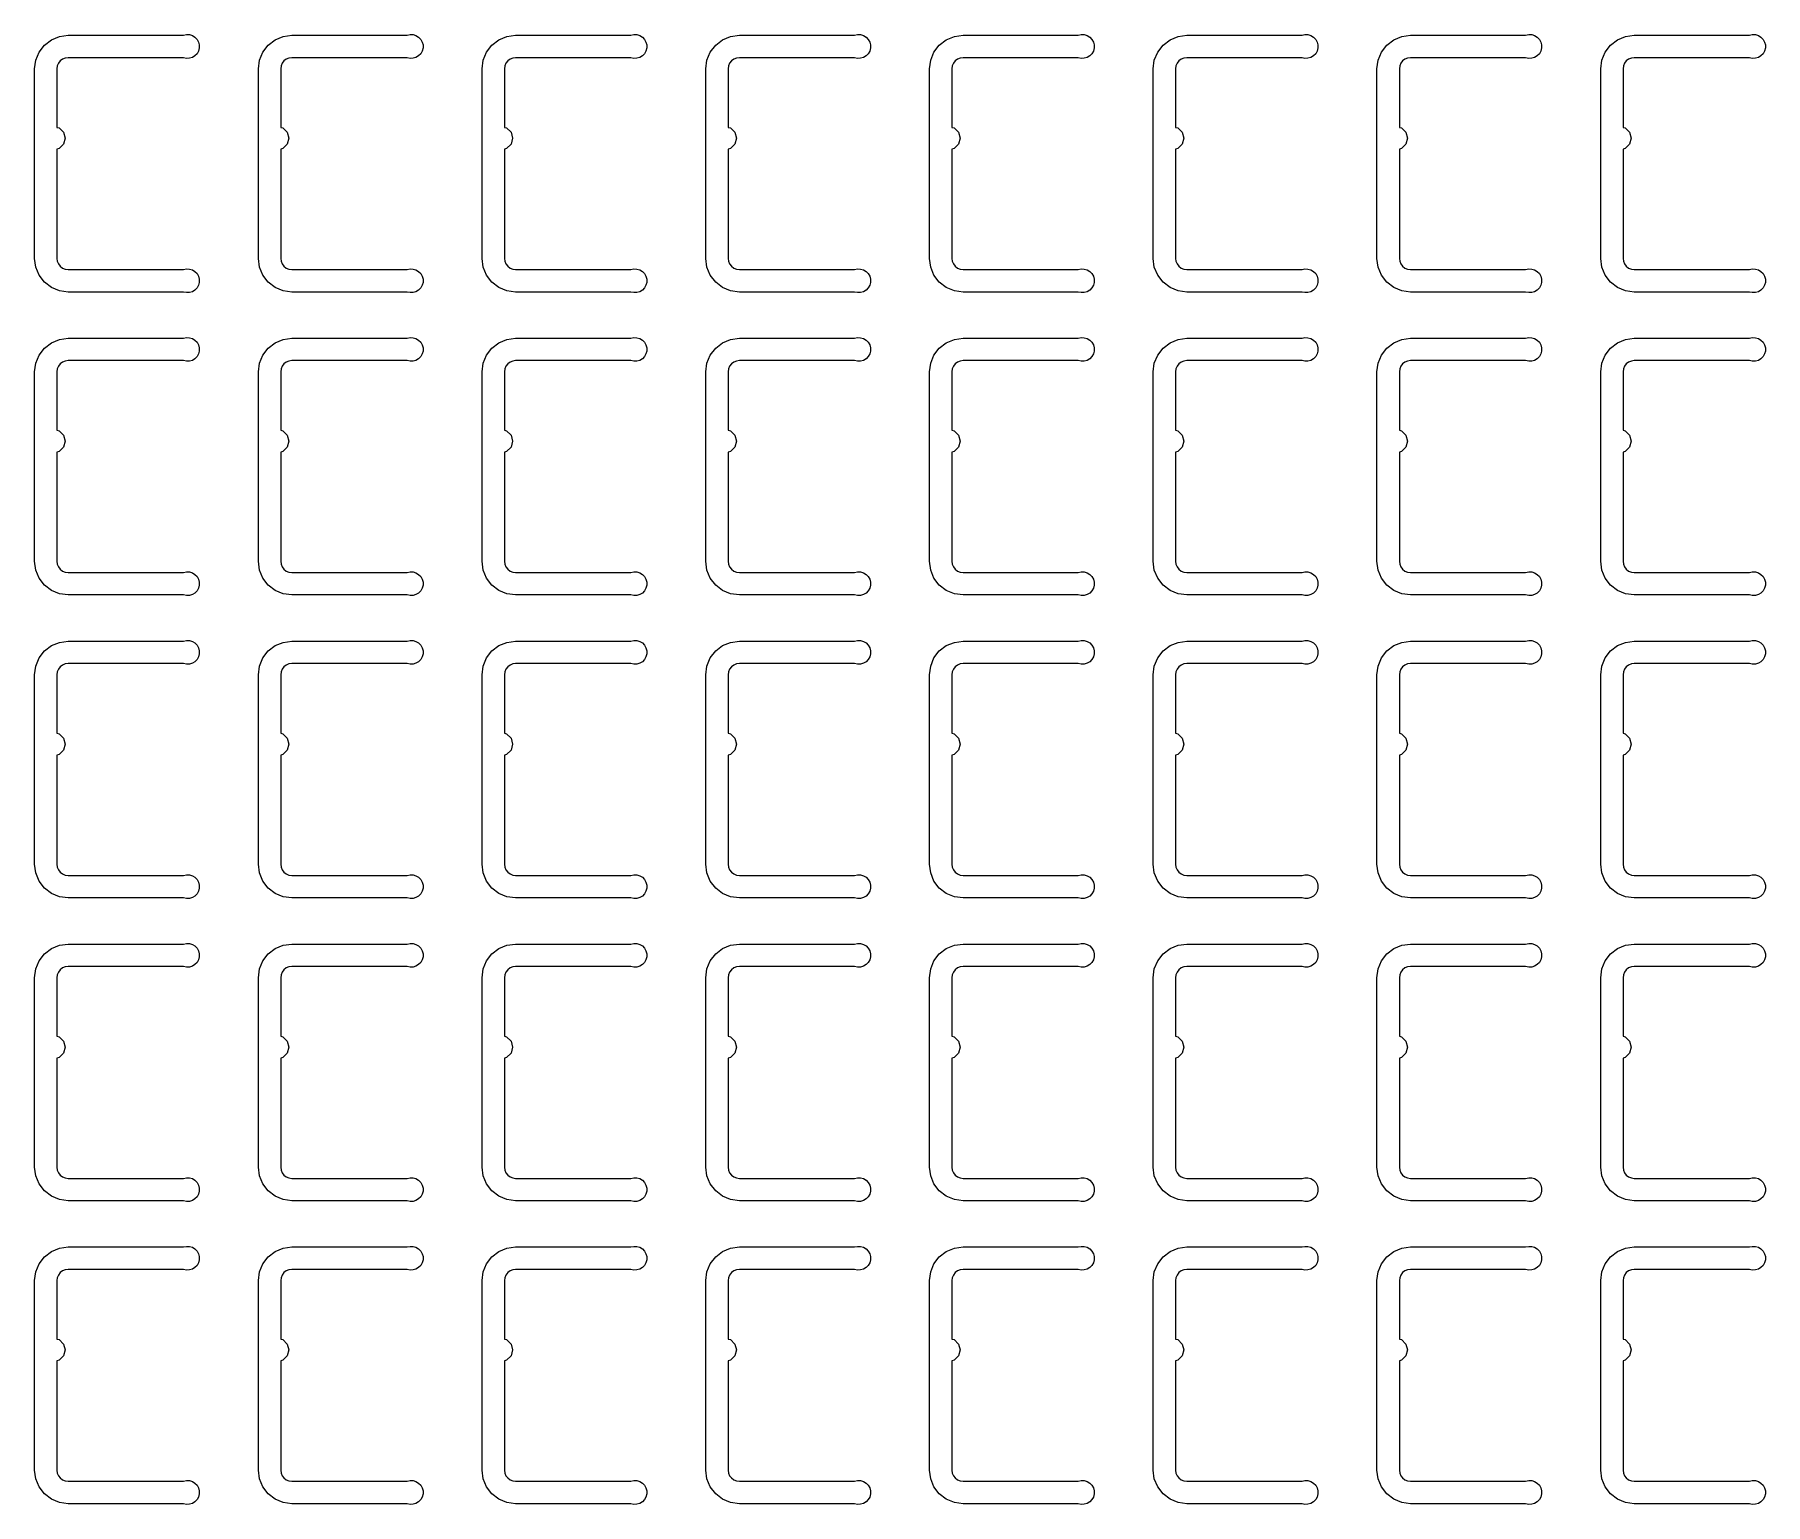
# Model space of a CAD drawing. Extents: x 11 to 212, y 11 to 212.
# Drawn here: x 107.91 to 121.56, y 111.38 to 122.96 of the extents above; entities that cross this region are included whole.
import ezdxf

# ---------------------------------------------------------------- set-up
doc = ezdxf.new("R2010")
doc.units = 0
doc.layers.add('L4', color=7, linetype='continuous')

msp = doc.modelspace()

# ---------------------------------------------------------------- linework, layer by layer
at = {"layer": 'L4'}
for points in [[(109.079, 121.112), (109.103, 121.117), (109.127, 121.116), (109.15, 121.11), (109.17, 121.097), (109.187, 121.08), (109.199, 121.059), (109.205, 121.036), (109.205, 121.011), (109.199, 120.988), (109.187, 120.967), (109.17, 120.95), (109.15, 120.937), (109.127, 120.931), (109.103, 120.93), (109.079, 120.935), (108.171, 120.935), (108.102, 120.944), (108.038, 120.971), (107.983, 121.013), (107.941, 121.068), (107.915, 121.131), (107.906, 121.2), (107.906, 122.694), (107.915, 122.763), (107.941, 122.826), (107.983, 122.881), (108.038, 122.923), (108.102, 122.95), (108.171, 122.959), (109.079, 122.959), (109.103, 122.964), (109.127, 122.964), (109.15, 122.957), (109.17, 122.944), (109.187, 122.927), (109.199, 122.906), (109.205, 122.883), (109.205, 122.859), (109.199, 122.835), (109.187, 122.814), (109.17, 122.797), (109.15, 122.784), (109.127, 122.778), (109.103, 122.777), (109.079, 122.782), (108.171, 122.782), (108.148, 122.779), (108.126, 122.771), (108.108, 122.757), (108.094, 122.738), (108.085, 122.717), (108.082, 122.694), (108.082, 122.233), (108.1, 122.229), (108.134, 122.194), (108.147, 122.147), (108.134, 122.1), (108.1, 122.066), (108.082, 122.061), (108.082, 121.2), (108.085, 121.177), (108.094, 121.156), (108.108, 121.138), (108.126, 121.124), (108.148, 121.115), (108.171, 121.112)], [(110.844, 121.112), (110.867, 121.117), (110.891, 121.116), (110.914, 121.11), (110.935, 121.097), (110.952, 121.08), (110.964, 121.059), (110.97, 121.036), (110.97, 121.011), (110.964, 120.988), (110.952, 120.967), (110.935, 120.95), (110.914, 120.937), (110.891, 120.931), (110.867, 120.93), (110.844, 120.935), (109.935, 120.935), (109.867, 120.944), (109.803, 120.971), (109.748, 121.013), (109.706, 121.068), (109.68, 121.131), (109.671, 121.2), (109.671, 122.694), (109.68, 122.763), (109.706, 122.826), (109.748, 122.881), (109.803, 122.923), (109.867, 122.95), (109.935, 122.959), (110.844, 122.959), (110.867, 122.964), (110.891, 122.964), (110.914, 122.957), (110.935, 122.944), (110.952, 122.927), (110.964, 122.906), (110.97, 122.883), (110.97, 122.859), (110.964, 122.835), (110.952, 122.814), (110.935, 122.797), (110.914, 122.784), (110.891, 122.778), (110.867, 122.777), (110.844, 122.782), (109.935, 122.782), (109.912, 122.779), (109.891, 122.771), (109.873, 122.757), (109.859, 122.738), (109.85, 122.717), (109.847, 122.694), (109.847, 122.233), (109.865, 122.229), (109.899, 122.194), (109.912, 122.147), (109.899, 122.1), (109.865, 122.066), (109.847, 122.061), (109.847, 121.2), (109.85, 121.177), (109.859, 121.156), (109.873, 121.138), (109.891, 121.124), (109.912, 121.115), (109.935, 121.112)], [(112.608, 121.112), (112.632, 121.117), (112.656, 121.116), (112.679, 121.11), (112.7, 121.097), (112.717, 121.08), (112.728, 121.059), (112.735, 121.036), (112.735, 121.011), (112.728, 120.988), (112.717, 120.967), (112.7, 120.95), (112.679, 120.937), (112.656, 120.931), (112.632, 120.93), (112.608, 120.935), (111.7, 120.935), (111.631, 120.944), (111.568, 120.971), (111.513, 121.013), (111.471, 121.068), (111.444, 121.131), (111.435, 121.2), (111.435, 122.694), (111.444, 122.763), (111.471, 122.826), (111.513, 122.881), (111.568, 122.923), (111.631, 122.95), (111.7, 122.959), (112.608, 122.959), (112.632, 122.964), (112.656, 122.964), (112.679, 122.957), (112.7, 122.944), (112.717, 122.927), (112.728, 122.906), (112.735, 122.883), (112.735, 122.859), (112.728, 122.835), (112.717, 122.814), (112.7, 122.797), (112.679, 122.784), (112.656, 122.778), (112.632, 122.777), (112.608, 122.782), (111.7, 122.782), (111.677, 122.779), (111.656, 122.771), (111.638, 122.757), (111.624, 122.738), (111.615, 122.717), (111.612, 122.694), (111.612, 122.233), (111.629, 122.229), (111.664, 122.194), (111.676, 122.147), (111.664, 122.1), (111.629, 122.066), (111.612, 122.061), (111.612, 121.2), (111.615, 121.177), (111.624, 121.156), (111.638, 121.138), (111.656, 121.124), (111.677, 121.115), (111.7, 121.112)], [(114.373, 121.112), (114.397, 121.117), (114.421, 121.116), (114.444, 121.11), (114.464, 121.097), (114.481, 121.08), (114.493, 121.059), (114.499, 121.036), (114.499, 121.011), (114.493, 120.988), (114.481, 120.967), (114.464, 120.95), (114.444, 120.937), (114.421, 120.931), (114.397, 120.93), (114.373, 120.935), (113.465, 120.935), (113.396, 120.944), (113.332, 120.971), (113.278, 121.013), (113.235, 121.068), (113.209, 121.131), (113.2, 121.2), (113.2, 122.694), (113.209, 122.763), (113.235, 122.826), (113.278, 122.881), (113.332, 122.923), (113.396, 122.95), (113.465, 122.959), (114.373, 122.959), (114.397, 122.964), (114.421, 122.964), (114.444, 122.957), (114.464, 122.944), (114.481, 122.927), (114.493, 122.906), (114.499, 122.883), (114.499, 122.859), (114.493, 122.835), (114.481, 122.814), (114.464, 122.797), (114.444, 122.784), (114.421, 122.778), (114.397, 122.777), (114.373, 122.782), (113.465, 122.782), (113.442, 122.779), (113.421, 122.771), (113.402, 122.757), (113.388, 122.738), (113.379, 122.717), (113.376, 122.694), (113.376, 122.233), (113.394, 122.229), (113.429, 122.194), (113.441, 122.147), (113.429, 122.1), (113.394, 122.066), (113.376, 122.061), (113.376, 121.2), (113.379, 121.177), (113.388, 121.156), (113.402, 121.138), (113.421, 121.124), (113.442, 121.115), (113.465, 121.112)], [(116.138, 121.112), (116.161, 121.117), (116.185, 121.116), (116.209, 121.11), (116.229, 121.097), (116.246, 121.08), (116.258, 121.059), (116.264, 121.036), (116.264, 121.011), (116.258, 120.988), (116.246, 120.967), (116.229, 120.95), (116.209, 120.937), (116.185, 120.931), (116.161, 120.93), (116.138, 120.935), (115.229, 120.935), (115.161, 120.944), (115.097, 120.971), (115.042, 121.013), (115, 121.068), (114.974, 121.131), (114.965, 121.2), (114.965, 122.694), (114.974, 122.763), (115, 122.826), (115.042, 122.881), (115.097, 122.923), (115.161, 122.95), (115.229, 122.959), (116.138, 122.959), (116.161, 122.964), (116.185, 122.964), (116.209, 122.957), (116.229, 122.944), (116.246, 122.927), (116.258, 122.906), (116.264, 122.883), (116.264, 122.859), (116.258, 122.835), (116.246, 122.814), (116.229, 122.797), (116.209, 122.784), (116.185, 122.778), (116.161, 122.777), (116.138, 122.782), (115.229, 122.782), (115.207, 122.779), (115.185, 122.771), (115.167, 122.757), (115.153, 122.738), (115.144, 122.717), (115.141, 122.694), (115.141, 122.233), (115.159, 122.229), (115.193, 122.194), (115.206, 122.147), (115.193, 122.1), (115.159, 122.066), (115.141, 122.061), (115.141, 121.2), (115.144, 121.177), (115.153, 121.156), (115.167, 121.138), (115.185, 121.124), (115.207, 121.115), (115.229, 121.112)], [(117.903, 121.112), (117.926, 121.117), (117.95, 121.116), (117.973, 121.11), (117.994, 121.097), (118.011, 121.08), (118.023, 121.059), (118.029, 121.036), (118.029, 121.011), (118.023, 120.988), (118.011, 120.967), (117.994, 120.95), (117.973, 120.937), (117.95, 120.931), (117.926, 120.93), (117.903, 120.935), (116.994, 120.935), (116.926, 120.944), (116.862, 120.971), (116.807, 121.013), (116.765, 121.068), (116.738, 121.131), (116.729, 121.2), (116.729, 122.694), (116.738, 122.763), (116.765, 122.826), (116.807, 122.881), (116.862, 122.923), (116.926, 122.95), (116.994, 122.959), (117.903, 122.959), (117.926, 122.964), (117.95, 122.964), (117.973, 122.957), (117.994, 122.944), (118.011, 122.927), (118.023, 122.906), (118.029, 122.883), (118.029, 122.859), (118.023, 122.835), (118.011, 122.814), (117.994, 122.797), (117.973, 122.784), (117.95, 122.778), (117.926, 122.777), (117.903, 122.782), (116.994, 122.782), (116.971, 122.779), (116.95, 122.771), (116.932, 122.757), (116.918, 122.738), (116.909, 122.717), (116.906, 122.694), (116.906, 122.233), (116.924, 122.229), (116.958, 122.194), (116.971, 122.147), (116.958, 122.1), (116.924, 122.066), (116.906, 122.061), (116.906, 121.2), (116.909, 121.177), (116.918, 121.156), (116.932, 121.138), (116.95, 121.124), (116.971, 121.115), (116.994, 121.112)], [(119.667, 121.112), (119.691, 121.117), (119.715, 121.116), (119.738, 121.11), (119.759, 121.097), (119.775, 121.08), (119.787, 121.059), (119.793, 121.036), (119.793, 121.011), (119.787, 120.988), (119.775, 120.967), (119.759, 120.95), (119.738, 120.937), (119.715, 120.931), (119.691, 120.93), (119.667, 120.935), (118.759, 120.935), (118.69, 120.944), (118.626, 120.971), (118.572, 121.013), (118.53, 121.068), (118.503, 121.131), (118.494, 121.2), (118.494, 122.694), (118.503, 122.763), (118.53, 122.826), (118.572, 122.881), (118.626, 122.923), (118.69, 122.95), (118.759, 122.959), (119.667, 122.959), (119.691, 122.964), (119.715, 122.964), (119.738, 122.957), (119.759, 122.944), (119.775, 122.927), (119.787, 122.906), (119.793, 122.883), (119.793, 122.859), (119.787, 122.835), (119.775, 122.814), (119.759, 122.797), (119.738, 122.784), (119.715, 122.778), (119.691, 122.777), (119.667, 122.782), (118.759, 122.782), (118.736, 122.779), (118.715, 122.771), (118.696, 122.757), (118.682, 122.738), (118.674, 122.717), (118.671, 122.694), (118.671, 122.233), (118.688, 122.229), (118.723, 122.194), (118.735, 122.147), (118.723, 122.1), (118.688, 122.066), (118.671, 122.061), (118.671, 121.2), (118.674, 121.177), (118.682, 121.156), (118.696, 121.138), (118.715, 121.124), (118.736, 121.115), (118.759, 121.112)], [(121.432, 121.112), (121.455, 121.117), (121.48, 121.116), (121.503, 121.11), (121.523, 121.097), (121.54, 121.08), (121.552, 121.059), (121.558, 121.036), (121.558, 121.011), (121.552, 120.988), (121.54, 120.967), (121.523, 120.95), (121.503, 120.937), (121.48, 120.931), (121.455, 120.93), (121.432, 120.935), (120.524, 120.935), (120.455, 120.944), (120.391, 120.971), (120.336, 121.013), (120.294, 121.068), (120.268, 121.131), (120.259, 121.2), (120.259, 122.694), (120.268, 122.763), (120.294, 122.826), (120.336, 122.881), (120.391, 122.923), (120.455, 122.95), (120.524, 122.959), (121.432, 122.959), (121.455, 122.964), (121.48, 122.964), (121.503, 122.957), (121.523, 122.944), (121.54, 122.927), (121.552, 122.906), (121.558, 122.883), (121.558, 122.859), (121.552, 122.835), (121.54, 122.814), (121.523, 122.797), (121.503, 122.784), (121.48, 122.778), (121.455, 122.777), (121.432, 122.782), (120.524, 122.782), (120.501, 122.779), (120.479, 122.771), (120.461, 122.757), (120.447, 122.738), (120.438, 122.717), (120.435, 122.694), (120.435, 122.233), (120.453, 122.229), (120.487, 122.194), (120.5, 122.147), (120.487, 122.1), (120.453, 122.066), (120.435, 122.061), (120.435, 121.2), (120.438, 121.177), (120.447, 121.156), (120.461, 121.138), (120.479, 121.124), (120.501, 121.115), (120.524, 121.112)], [(109.079, 118.724), (109.103, 118.729), (109.127, 118.728), (109.15, 118.721), (109.17, 118.709), (109.187, 118.692), (109.199, 118.671), (109.205, 118.647), (109.205, 118.623), (109.199, 118.6), (109.187, 118.579), (109.17, 118.562), (109.15, 118.549), (109.127, 118.542), (109.103, 118.542), (109.079, 118.547), (108.171, 118.547), (108.102, 118.556), (108.038, 118.583), (107.983, 118.625), (107.941, 118.679), (107.915, 118.743), (107.906, 118.812), (107.906, 120.306), (107.915, 120.374), (107.941, 120.438), (107.983, 120.493), (108.038, 120.535), (108.102, 120.562), (108.171, 120.571), (109.079, 120.571), (109.103, 120.576), (109.127, 120.575), (109.15, 120.568), (109.17, 120.556), (109.187, 120.539), (109.199, 120.518), (109.205, 120.494), (109.205, 120.47), (109.199, 120.447), (109.187, 120.426), (109.17, 120.409), (109.15, 120.396), (109.127, 120.389), (109.103, 120.389), (109.079, 120.394), (108.171, 120.394), (108.148, 120.391), (108.126, 120.382), (108.108, 120.368), (108.094, 120.35), (108.085, 120.329), (108.082, 120.306), (108.082, 119.845), (108.1, 119.84), (108.134, 119.806), (108.147, 119.759), (108.134, 119.712), (108.1, 119.677), (108.082, 119.673), (108.082, 118.812), (108.085, 118.789), (108.094, 118.768), (108.108, 118.749), (108.126, 118.735), (108.148, 118.727), (108.171, 118.724)], [(110.844, 118.724), (110.867, 118.729), (110.891, 118.728), (110.914, 118.721), (110.935, 118.709), (110.952, 118.692), (110.964, 118.671), (110.97, 118.647), (110.97, 118.623), (110.964, 118.6), (110.952, 118.579), (110.935, 118.562), (110.914, 118.549), (110.891, 118.542), (110.867, 118.542), (110.844, 118.547), (109.935, 118.547), (109.867, 118.556), (109.803, 118.583), (109.748, 118.625), (109.706, 118.679), (109.68, 118.743), (109.671, 118.812), (109.671, 120.306), (109.68, 120.374), (109.706, 120.438), (109.748, 120.493), (109.803, 120.535), (109.867, 120.562), (109.935, 120.571), (110.844, 120.571), (110.867, 120.576), (110.891, 120.575), (110.914, 120.568), (110.935, 120.556), (110.952, 120.539), (110.964, 120.518), (110.97, 120.494), (110.97, 120.47), (110.964, 120.447), (110.952, 120.426), (110.935, 120.409), (110.914, 120.396), (110.891, 120.389), (110.867, 120.389), (110.844, 120.394), (109.935, 120.394), (109.912, 120.391), (109.891, 120.382), (109.873, 120.368), (109.859, 120.35), (109.85, 120.329), (109.847, 120.306), (109.847, 119.845), (109.865, 119.84), (109.899, 119.806), (109.912, 119.759), (109.899, 119.712), (109.865, 119.677), (109.847, 119.673), (109.847, 118.812), (109.85, 118.789), (109.859, 118.768), (109.873, 118.749), (109.891, 118.735), (109.912, 118.727), (109.935, 118.724)], [(112.608, 118.724), (112.632, 118.729), (112.656, 118.728), (112.679, 118.721), (112.7, 118.709), (112.717, 118.692), (112.728, 118.671), (112.735, 118.647), (112.735, 118.623), (112.728, 118.6), (112.717, 118.579), (112.7, 118.562), (112.679, 118.549), (112.656, 118.542), (112.632, 118.542), (112.608, 118.547), (111.7, 118.547), (111.631, 118.556), (111.568, 118.583), (111.513, 118.625), (111.471, 118.679), (111.444, 118.743), (111.435, 118.812), (111.435, 120.306), (111.444, 120.374), (111.471, 120.438), (111.513, 120.493), (111.568, 120.535), (111.631, 120.562), (111.7, 120.571), (112.608, 120.571), (112.632, 120.576), (112.656, 120.575), (112.679, 120.568), (112.7, 120.556), (112.717, 120.539), (112.728, 120.518), (112.735, 120.494), (112.735, 120.47), (112.728, 120.447), (112.717, 120.426), (112.7, 120.409), (112.679, 120.396), (112.656, 120.389), (112.632, 120.389), (112.608, 120.394), (111.7, 120.394), (111.677, 120.391), (111.656, 120.382), (111.638, 120.368), (111.624, 120.35), (111.615, 120.329), (111.612, 120.306), (111.612, 119.845), (111.629, 119.84), (111.664, 119.806), (111.676, 119.759), (111.664, 119.712), (111.629, 119.677), (111.612, 119.673), (111.612, 118.812), (111.615, 118.789), (111.624, 118.768), (111.638, 118.749), (111.656, 118.735), (111.677, 118.727), (111.7, 118.724)], [(114.373, 118.724), (114.397, 118.729), (114.421, 118.728), (114.444, 118.721), (114.464, 118.709), (114.481, 118.692), (114.493, 118.671), (114.499, 118.647), (114.499, 118.623), (114.493, 118.6), (114.481, 118.579), (114.464, 118.562), (114.444, 118.549), (114.421, 118.542), (114.397, 118.542), (114.373, 118.547), (113.465, 118.547), (113.396, 118.556), (113.332, 118.583), (113.278, 118.625), (113.235, 118.679), (113.209, 118.743), (113.2, 118.812), (113.2, 120.306), (113.209, 120.374), (113.235, 120.438), (113.278, 120.493), (113.332, 120.535), (113.396, 120.562), (113.465, 120.571), (114.373, 120.571), (114.397, 120.576), (114.421, 120.575), (114.444, 120.568), (114.464, 120.556), (114.481, 120.539), (114.493, 120.518), (114.499, 120.494), (114.499, 120.47), (114.493, 120.447), (114.481, 120.426), (114.464, 120.409), (114.444, 120.396), (114.421, 120.389), (114.397, 120.389), (114.373, 120.394), (113.465, 120.394), (113.442, 120.391), (113.421, 120.382), (113.402, 120.368), (113.388, 120.35), (113.379, 120.329), (113.376, 120.306), (113.376, 119.845), (113.394, 119.84), (113.429, 119.806), (113.441, 119.759), (113.429, 119.712), (113.394, 119.677), (113.376, 119.673), (113.376, 118.812), (113.379, 118.789), (113.388, 118.768), (113.402, 118.749), (113.421, 118.735), (113.442, 118.727), (113.465, 118.724)], [(116.138, 118.724), (116.161, 118.729), (116.185, 118.728), (116.209, 118.721), (116.229, 118.709), (116.246, 118.692), (116.258, 118.671), (116.264, 118.647), (116.264, 118.623), (116.258, 118.6), (116.246, 118.579), (116.229, 118.562), (116.209, 118.549), (116.185, 118.542), (116.161, 118.542), (116.138, 118.547), (115.229, 118.547), (115.161, 118.556), (115.097, 118.583), (115.042, 118.625), (115, 118.679), (114.974, 118.743), (114.965, 118.812), (114.965, 120.306), (114.974, 120.374), (115, 120.438), (115.042, 120.493), (115.097, 120.535), (115.161, 120.562), (115.229, 120.571), (116.138, 120.571), (116.161, 120.576), (116.185, 120.575), (116.209, 120.568), (116.229, 120.556), (116.246, 120.539), (116.258, 120.518), (116.264, 120.494), (116.264, 120.47), (116.258, 120.447), (116.246, 120.426), (116.229, 120.409), (116.209, 120.396), (116.185, 120.389), (116.161, 120.389), (116.138, 120.394), (115.229, 120.394), (115.207, 120.391), (115.185, 120.382), (115.167, 120.368), (115.153, 120.35), (115.144, 120.329), (115.141, 120.306), (115.141, 119.845), (115.159, 119.84), (115.193, 119.806), (115.206, 119.759), (115.193, 119.712), (115.159, 119.677), (115.141, 119.673), (115.141, 118.812), (115.144, 118.789), (115.153, 118.768), (115.167, 118.749), (115.185, 118.735), (115.207, 118.727), (115.229, 118.724)], [(117.903, 118.724), (117.926, 118.729), (117.95, 118.728), (117.973, 118.721), (117.994, 118.709), (118.011, 118.692), (118.023, 118.671), (118.029, 118.647), (118.029, 118.623), (118.023, 118.6), (118.011, 118.579), (117.994, 118.562), (117.973, 118.549), (117.95, 118.542), (117.926, 118.542), (117.903, 118.547), (116.994, 118.547), (116.926, 118.556), (116.862, 118.583), (116.807, 118.625), (116.765, 118.679), (116.738, 118.743), (116.729, 118.812), (116.729, 120.306), (116.738, 120.374), (116.765, 120.438), (116.807, 120.493), (116.862, 120.535), (116.926, 120.562), (116.994, 120.571), (117.903, 120.571), (117.926, 120.576), (117.95, 120.575), (117.973, 120.568), (117.994, 120.556), (118.011, 120.539), (118.023, 120.518), (118.029, 120.494), (118.029, 120.47), (118.023, 120.447), (118.011, 120.426), (117.994, 120.409), (117.973, 120.396), (117.95, 120.389), (117.926, 120.389), (117.903, 120.394), (116.994, 120.394), (116.971, 120.391), (116.95, 120.382), (116.932, 120.368), (116.918, 120.35), (116.909, 120.329), (116.906, 120.306), (116.906, 119.845), (116.924, 119.84), (116.958, 119.806), (116.971, 119.759), (116.958, 119.712), (116.924, 119.677), (116.906, 119.673), (116.906, 118.812), (116.909, 118.789), (116.918, 118.768), (116.932, 118.749), (116.95, 118.735), (116.971, 118.727), (116.994, 118.724)], [(119.667, 118.724), (119.691, 118.729), (119.715, 118.728), (119.738, 118.721), (119.759, 118.709), (119.775, 118.692), (119.787, 118.671), (119.793, 118.647), (119.793, 118.623), (119.787, 118.6), (119.775, 118.579), (119.759, 118.562), (119.738, 118.549), (119.715, 118.542), (119.691, 118.542), (119.667, 118.547), (118.759, 118.547), (118.69, 118.556), (118.626, 118.583), (118.572, 118.625), (118.53, 118.679), (118.503, 118.743), (118.494, 118.812), (118.494, 120.306), (118.503, 120.374), (118.53, 120.438), (118.572, 120.493), (118.626, 120.535), (118.69, 120.562), (118.759, 120.571), (119.667, 120.571), (119.691, 120.576), (119.715, 120.575), (119.738, 120.568), (119.759, 120.556), (119.775, 120.539), (119.787, 120.518), (119.793, 120.494), (119.793, 120.47), (119.787, 120.447), (119.775, 120.426), (119.759, 120.409), (119.738, 120.396), (119.715, 120.389), (119.691, 120.389), (119.667, 120.394), (118.759, 120.394), (118.736, 120.391), (118.715, 120.382), (118.696, 120.368), (118.682, 120.35), (118.674, 120.329), (118.671, 120.306), (118.671, 119.845), (118.688, 119.84), (118.723, 119.806), (118.735, 119.759), (118.723, 119.712), (118.688, 119.677), (118.671, 119.673), (118.671, 118.812), (118.674, 118.789), (118.682, 118.768), (118.696, 118.749), (118.715, 118.735), (118.736, 118.727), (118.759, 118.724)], [(121.432, 118.724), (121.455, 118.729), (121.48, 118.728), (121.503, 118.721), (121.523, 118.709), (121.54, 118.692), (121.552, 118.671), (121.558, 118.647), (121.558, 118.623), (121.552, 118.6), (121.54, 118.579), (121.523, 118.562), (121.503, 118.549), (121.48, 118.542), (121.455, 118.542), (121.432, 118.547), (120.524, 118.547), (120.455, 118.556), (120.391, 118.583), (120.336, 118.625), (120.294, 118.679), (120.268, 118.743), (120.259, 118.812), (120.259, 120.306), (120.268, 120.374), (120.294, 120.438), (120.336, 120.493), (120.391, 120.535), (120.455, 120.562), (120.524, 120.571), (121.432, 120.571), (121.455, 120.576), (121.48, 120.575), (121.503, 120.568), (121.523, 120.556), (121.54, 120.539), (121.552, 120.518), (121.558, 120.494), (121.558, 120.47), (121.552, 120.447), (121.54, 120.426), (121.523, 120.409), (121.503, 120.396), (121.48, 120.389), (121.455, 120.389), (121.432, 120.394), (120.524, 120.394), (120.501, 120.391), (120.479, 120.382), (120.461, 120.368), (120.447, 120.35), (120.438, 120.329), (120.435, 120.306), (120.435, 119.845), (120.453, 119.84), (120.487, 119.806), (120.5, 119.759), (120.487, 119.712), (120.453, 119.677), (120.435, 119.673), (120.435, 118.812), (120.438, 118.789), (120.447, 118.768), (120.461, 118.749), (120.479, 118.735), (120.501, 118.727), (120.524, 118.724)], [(109.079, 116.335), (109.103, 116.341), (109.127, 116.34), (109.15, 116.333), (109.17, 116.321), (109.187, 116.303), (109.199, 116.282), (109.205, 116.259), (109.205, 116.235), (109.199, 116.212), (109.187, 116.191), (109.17, 116.173), (109.15, 116.161), (109.127, 116.154), (109.103, 116.153), (109.079, 116.159), (108.171, 116.159), (108.102, 116.168), (108.038, 116.194), (107.983, 116.236), (107.941, 116.291), (107.915, 116.355), (107.906, 116.424), (107.906, 117.918), (107.915, 117.986), (107.941, 118.05), (107.983, 118.105), (108.038, 118.147), (108.102, 118.173), (108.171, 118.182), (109.079, 118.182), (109.103, 118.188), (109.127, 118.187), (109.15, 118.18), (109.17, 118.168), (109.187, 118.15), (109.199, 118.129), (109.205, 118.106), (109.205, 118.082), (109.199, 118.059), (109.187, 118.038), (109.17, 118.02), (109.15, 118.008), (109.127, 118.001), (109.103, 118), (109.079, 118.006), (108.171, 118.006), (108.148, 118.003), (108.126, 117.994), (108.108, 117.98), (108.094, 117.962), (108.085, 117.94), (108.082, 117.918), (108.082, 117.457), (108.1, 117.452), (108.134, 117.418), (108.147, 117.371), (108.134, 117.324), (108.1, 117.289), (108.082, 117.284), (108.082, 116.424), (108.085, 116.401), (108.094, 116.379), (108.108, 116.361), (108.126, 116.347), (108.148, 116.338), (108.171, 116.335)], [(110.844, 116.335), (110.867, 116.341), (110.891, 116.34), (110.914, 116.333), (110.935, 116.321), (110.952, 116.303), (110.964, 116.282), (110.97, 116.259), (110.97, 116.235), (110.964, 116.212), (110.952, 116.191), (110.935, 116.173), (110.914, 116.161), (110.891, 116.154), (110.867, 116.153), (110.844, 116.159), (109.935, 116.159), (109.867, 116.168), (109.803, 116.194), (109.748, 116.236), (109.706, 116.291), (109.68, 116.355), (109.671, 116.424), (109.671, 117.918), (109.68, 117.986), (109.706, 118.05), (109.748, 118.105), (109.803, 118.147), (109.867, 118.173), (109.935, 118.182), (110.844, 118.182), (110.867, 118.188), (110.891, 118.187), (110.914, 118.18), (110.935, 118.168), (110.952, 118.15), (110.964, 118.129), (110.97, 118.106), (110.97, 118.082), (110.964, 118.059), (110.952, 118.038), (110.935, 118.02), (110.914, 118.008), (110.891, 118.001), (110.867, 118), (110.844, 118.006), (109.935, 118.006), (109.912, 118.003), (109.891, 117.994), (109.873, 117.98), (109.859, 117.962), (109.85, 117.94), (109.847, 117.918), (109.847, 117.457), (109.865, 117.452), (109.899, 117.418), (109.912, 117.371), (109.899, 117.324), (109.865, 117.289), (109.847, 117.284), (109.847, 116.424), (109.85, 116.401), (109.859, 116.379), (109.873, 116.361), (109.891, 116.347), (109.912, 116.338), (109.935, 116.335)], [(112.608, 116.335), (112.632, 116.341), (112.656, 116.34), (112.679, 116.333), (112.7, 116.321), (112.717, 116.303), (112.728, 116.282), (112.735, 116.259), (112.735, 116.235), (112.728, 116.212), (112.717, 116.191), (112.7, 116.173), (112.679, 116.161), (112.656, 116.154), (112.632, 116.153), (112.608, 116.159), (111.7, 116.159), (111.631, 116.168), (111.568, 116.194), (111.513, 116.236), (111.471, 116.291), (111.444, 116.355), (111.435, 116.424), (111.435, 117.918), (111.444, 117.986), (111.471, 118.05), (111.513, 118.105), (111.568, 118.147), (111.631, 118.173), (111.7, 118.182), (112.608, 118.182), (112.632, 118.188), (112.656, 118.187), (112.679, 118.18), (112.7, 118.168), (112.717, 118.15), (112.728, 118.129), (112.735, 118.106), (112.735, 118.082), (112.728, 118.059), (112.717, 118.038), (112.7, 118.02), (112.679, 118.008), (112.656, 118.001), (112.632, 118), (112.608, 118.006), (111.7, 118.006), (111.677, 118.003), (111.656, 117.994), (111.638, 117.98), (111.624, 117.962), (111.615, 117.94), (111.612, 117.918), (111.612, 117.457), (111.629, 117.452), (111.664, 117.418), (111.676, 117.371), (111.664, 117.324), (111.629, 117.289), (111.612, 117.284), (111.612, 116.424), (111.615, 116.401), (111.624, 116.379), (111.638, 116.361), (111.656, 116.347), (111.677, 116.338), (111.7, 116.335)], [(114.373, 116.335), (114.397, 116.341), (114.421, 116.34), (114.444, 116.333), (114.464, 116.321), (114.481, 116.303), (114.493, 116.282), (114.499, 116.259), (114.499, 116.235), (114.493, 116.212), (114.481, 116.191), (114.464, 116.173), (114.444, 116.161), (114.421, 116.154), (114.397, 116.153), (114.373, 116.159), (113.465, 116.159), (113.396, 116.168), (113.332, 116.194), (113.278, 116.236), (113.235, 116.291), (113.209, 116.355), (113.2, 116.424), (113.2, 117.918), (113.209, 117.986), (113.235, 118.05), (113.278, 118.105), (113.332, 118.147), (113.396, 118.173), (113.465, 118.182), (114.373, 118.182), (114.397, 118.188), (114.421, 118.187), (114.444, 118.18), (114.464, 118.168), (114.481, 118.15), (114.493, 118.129), (114.499, 118.106), (114.499, 118.082), (114.493, 118.059), (114.481, 118.038), (114.464, 118.02), (114.444, 118.008), (114.421, 118.001), (114.397, 118), (114.373, 118.006), (113.465, 118.006), (113.442, 118.003), (113.421, 117.994), (113.402, 117.98), (113.388, 117.962), (113.379, 117.94), (113.376, 117.918), (113.376, 117.457), (113.394, 117.452), (113.429, 117.418), (113.441, 117.371), (113.429, 117.324), (113.394, 117.289), (113.376, 117.284), (113.376, 116.424), (113.379, 116.401), (113.388, 116.379), (113.402, 116.361), (113.421, 116.347), (113.442, 116.338), (113.465, 116.335)], [(116.138, 116.335), (116.161, 116.341), (116.185, 116.34), (116.209, 116.333), (116.229, 116.321), (116.246, 116.303), (116.258, 116.282), (116.264, 116.259), (116.264, 116.235), (116.258, 116.212), (116.246, 116.191), (116.229, 116.173), (116.209, 116.161), (116.185, 116.154), (116.161, 116.153), (116.138, 116.159), (115.229, 116.159), (115.161, 116.168), (115.097, 116.194), (115.042, 116.236), (115, 116.291), (114.974, 116.355), (114.965, 116.424), (114.965, 117.918), (114.974, 117.986), (115, 118.05), (115.042, 118.105), (115.097, 118.147), (115.161, 118.173), (115.229, 118.182), (116.138, 118.182), (116.161, 118.188), (116.185, 118.187), (116.209, 118.18), (116.229, 118.168), (116.246, 118.15), (116.258, 118.129), (116.264, 118.106), (116.264, 118.082), (116.258, 118.059), (116.246, 118.038), (116.229, 118.02), (116.209, 118.008), (116.185, 118.001), (116.161, 118), (116.138, 118.006), (115.229, 118.006), (115.207, 118.003), (115.185, 117.994), (115.167, 117.98), (115.153, 117.962), (115.144, 117.94), (115.141, 117.918), (115.141, 117.457), (115.159, 117.452), (115.193, 117.418), (115.206, 117.371), (115.193, 117.324), (115.159, 117.289), (115.141, 117.284), (115.141, 116.424), (115.144, 116.401), (115.153, 116.379), (115.167, 116.361), (115.185, 116.347), (115.207, 116.338), (115.229, 116.335)], [(117.903, 116.335), (117.926, 116.341), (117.95, 116.34), (117.973, 116.333), (117.994, 116.321), (118.011, 116.303), (118.023, 116.282), (118.029, 116.259), (118.029, 116.235), (118.023, 116.212), (118.011, 116.191), (117.994, 116.173), (117.973, 116.161), (117.95, 116.154), (117.926, 116.153), (117.903, 116.159), (116.994, 116.159), (116.926, 116.168), (116.862, 116.194), (116.807, 116.236), (116.765, 116.291), (116.738, 116.355), (116.729, 116.424), (116.729, 117.918), (116.738, 117.986), (116.765, 118.05), (116.807, 118.105), (116.862, 118.147), (116.926, 118.173), (116.994, 118.182), (117.903, 118.182), (117.926, 118.188), (117.95, 118.187), (117.973, 118.18), (117.994, 118.168), (118.011, 118.15), (118.023, 118.129), (118.029, 118.106), (118.029, 118.082), (118.023, 118.059), (118.011, 118.038), (117.994, 118.02), (117.973, 118.008), (117.95, 118.001), (117.926, 118), (117.903, 118.006), (116.994, 118.006), (116.971, 118.003), (116.95, 117.994), (116.932, 117.98), (116.918, 117.962), (116.909, 117.94), (116.906, 117.918), (116.906, 117.457), (116.924, 117.452), (116.958, 117.418), (116.971, 117.371), (116.958, 117.324), (116.924, 117.289), (116.906, 117.284), (116.906, 116.424), (116.909, 116.401), (116.918, 116.379), (116.932, 116.361), (116.95, 116.347), (116.971, 116.338), (116.994, 116.335)], [(119.667, 116.335), (119.691, 116.341), (119.715, 116.34), (119.738, 116.333), (119.759, 116.321), (119.775, 116.303), (119.787, 116.282), (119.793, 116.259), (119.793, 116.235), (119.787, 116.212), (119.775, 116.191), (119.759, 116.173), (119.738, 116.161), (119.715, 116.154), (119.691, 116.153), (119.667, 116.159), (118.759, 116.159), (118.69, 116.168), (118.626, 116.194), (118.572, 116.236), (118.53, 116.291), (118.503, 116.355), (118.494, 116.424), (118.494, 117.918), (118.503, 117.986), (118.53, 118.05), (118.572, 118.105), (118.626, 118.147), (118.69, 118.173), (118.759, 118.182), (119.667, 118.182), (119.691, 118.188), (119.715, 118.187), (119.738, 118.18), (119.759, 118.168), (119.775, 118.15), (119.787, 118.129), (119.793, 118.106), (119.793, 118.082), (119.787, 118.059), (119.775, 118.038), (119.759, 118.02), (119.738, 118.008), (119.715, 118.001), (119.691, 118), (119.667, 118.006), (118.759, 118.006), (118.736, 118.003), (118.715, 117.994), (118.696, 117.98), (118.682, 117.962), (118.674, 117.94), (118.671, 117.918), (118.671, 117.457), (118.688, 117.452), (118.723, 117.418), (118.735, 117.371), (118.723, 117.324), (118.688, 117.289), (118.671, 117.284), (118.671, 116.424), (118.674, 116.401), (118.682, 116.379), (118.696, 116.361), (118.715, 116.347), (118.736, 116.338), (118.759, 116.335)], [(121.432, 116.335), (121.455, 116.341), (121.48, 116.34), (121.503, 116.333), (121.523, 116.321), (121.54, 116.303), (121.552, 116.282), (121.558, 116.259), (121.558, 116.235), (121.552, 116.212), (121.54, 116.191), (121.523, 116.173), (121.503, 116.161), (121.48, 116.154), (121.455, 116.153), (121.432, 116.159), (120.524, 116.159), (120.455, 116.168), (120.391, 116.194), (120.336, 116.236), (120.294, 116.291), (120.268, 116.355), (120.259, 116.424), (120.259, 117.918), (120.268, 117.986), (120.294, 118.05), (120.336, 118.105), (120.391, 118.147), (120.455, 118.173), (120.524, 118.182), (121.432, 118.182), (121.455, 118.188), (121.48, 118.187), (121.503, 118.18), (121.523, 118.168), (121.54, 118.15), (121.552, 118.129), (121.558, 118.106), (121.558, 118.082), (121.552, 118.059), (121.54, 118.038), (121.523, 118.02), (121.503, 118.008), (121.48, 118.001), (121.455, 118), (121.432, 118.006), (120.524, 118.006), (120.501, 118.003), (120.479, 117.994), (120.461, 117.98), (120.447, 117.962), (120.438, 117.94), (120.435, 117.918), (120.435, 117.457), (120.453, 117.452), (120.487, 117.418), (120.5, 117.371), (120.487, 117.324), (120.453, 117.289), (120.435, 117.284), (120.435, 116.424), (120.438, 116.401), (120.447, 116.379), (120.461, 116.361), (120.479, 116.347), (120.501, 116.338), (120.524, 116.335)], [(109.079, 113.947), (109.103, 113.952), (109.127, 113.952), (109.15, 113.945), (109.17, 113.932), (109.187, 113.915), (109.199, 113.894), (109.205, 113.871), (109.205, 113.847), (109.199, 113.823), (109.187, 113.802), (109.17, 113.785), (109.15, 113.773), (109.127, 113.766), (109.103, 113.765), (109.079, 113.771), (108.171, 113.771), (108.102, 113.78), (108.038, 113.806), (107.983, 113.848), (107.941, 113.903), (107.915, 113.967), (107.906, 114.035), (107.906, 115.529), (107.915, 115.598), (107.941, 115.662), (107.983, 115.717), (108.038, 115.759), (108.102, 115.785), (108.171, 115.794), (109.079, 115.794), (109.103, 115.8), (109.127, 115.799), (109.15, 115.792), (109.17, 115.78), (109.187, 115.762), (109.199, 115.741), (109.205, 115.718), (109.205, 115.694), (109.199, 115.671), (109.187, 115.65), (109.17, 115.632), (109.15, 115.62), (109.127, 115.613), (109.103, 115.612), (109.079, 115.618), (108.171, 115.618), (108.148, 115.615), (108.126, 115.606), (108.108, 115.592), (108.094, 115.574), (108.085, 115.552), (108.082, 115.529), (108.082, 115.069), (108.1, 115.064), (108.134, 115.029), (108.147, 114.982), (108.134, 114.935), (108.1, 114.901), (108.082, 114.896), (108.082, 114.035), (108.085, 114.012), (108.094, 113.991), (108.108, 113.973), (108.126, 113.959), (108.148, 113.95), (108.171, 113.947)], [(110.844, 113.947), (110.867, 113.952), (110.891, 113.952), (110.914, 113.945), (110.935, 113.932), (110.952, 113.915), (110.964, 113.894), (110.97, 113.871), (110.97, 113.847), (110.964, 113.823), (110.952, 113.802), (110.935, 113.785), (110.914, 113.773), (110.891, 113.766), (110.867, 113.765), (110.844, 113.771), (109.935, 113.771), (109.867, 113.78), (109.803, 113.806), (109.748, 113.848), (109.706, 113.903), (109.68, 113.967), (109.671, 114.035), (109.671, 115.529), (109.68, 115.598), (109.706, 115.662), (109.748, 115.717), (109.803, 115.759), (109.867, 115.785), (109.935, 115.794), (110.844, 115.794), (110.867, 115.8), (110.891, 115.799), (110.914, 115.792), (110.935, 115.78), (110.952, 115.762), (110.964, 115.741), (110.97, 115.718), (110.97, 115.694), (110.964, 115.671), (110.952, 115.65), (110.935, 115.632), (110.914, 115.62), (110.891, 115.613), (110.867, 115.612), (110.844, 115.618), (109.935, 115.618), (109.912, 115.615), (109.891, 115.606), (109.873, 115.592), (109.859, 115.574), (109.85, 115.552), (109.847, 115.529), (109.847, 115.069), (109.865, 115.064), (109.899, 115.029), (109.912, 114.982), (109.899, 114.935), (109.865, 114.901), (109.847, 114.896), (109.847, 114.035), (109.85, 114.012), (109.859, 113.991), (109.873, 113.973), (109.891, 113.959), (109.912, 113.95), (109.935, 113.947)], [(112.608, 113.947), (112.632, 113.952), (112.656, 113.952), (112.679, 113.945), (112.7, 113.932), (112.717, 113.915), (112.728, 113.894), (112.735, 113.871), (112.735, 113.847), (112.728, 113.823), (112.717, 113.802), (112.7, 113.785), (112.679, 113.773), (112.656, 113.766), (112.632, 113.765), (112.608, 113.771), (111.7, 113.771), (111.631, 113.78), (111.568, 113.806), (111.513, 113.848), (111.471, 113.903), (111.444, 113.967), (111.435, 114.035), (111.435, 115.529), (111.444, 115.598), (111.471, 115.662), (111.513, 115.717), (111.568, 115.759), (111.631, 115.785), (111.7, 115.794), (112.608, 115.794), (112.632, 115.8), (112.656, 115.799), (112.679, 115.792), (112.7, 115.78), (112.717, 115.762), (112.728, 115.741), (112.735, 115.718), (112.735, 115.694), (112.728, 115.671), (112.717, 115.65), (112.7, 115.632), (112.679, 115.62), (112.656, 115.613), (112.632, 115.612), (112.608, 115.618), (111.7, 115.618), (111.677, 115.615), (111.656, 115.606), (111.638, 115.592), (111.624, 115.574), (111.615, 115.552), (111.612, 115.529), (111.612, 115.069), (111.629, 115.064), (111.664, 115.029), (111.676, 114.982), (111.664, 114.935), (111.629, 114.901), (111.612, 114.896), (111.612, 114.035), (111.615, 114.012), (111.624, 113.991), (111.638, 113.973), (111.656, 113.959), (111.677, 113.95), (111.7, 113.947)], [(114.373, 113.947), (114.397, 113.952), (114.421, 113.952), (114.444, 113.945), (114.464, 113.932), (114.481, 113.915), (114.493, 113.894), (114.499, 113.871), (114.499, 113.847), (114.493, 113.823), (114.481, 113.802), (114.464, 113.785), (114.444, 113.773), (114.421, 113.766), (114.397, 113.765), (114.373, 113.771), (113.465, 113.771), (113.396, 113.78), (113.332, 113.806), (113.278, 113.848), (113.235, 113.903), (113.209, 113.967), (113.2, 114.035), (113.2, 115.529), (113.209, 115.598), (113.235, 115.662), (113.278, 115.717), (113.332, 115.759), (113.396, 115.785), (113.465, 115.794), (114.373, 115.794), (114.397, 115.8), (114.421, 115.799), (114.444, 115.792), (114.464, 115.78), (114.481, 115.762), (114.493, 115.741), (114.499, 115.718), (114.499, 115.694), (114.493, 115.671), (114.481, 115.65), (114.464, 115.632), (114.444, 115.62), (114.421, 115.613), (114.397, 115.612), (114.373, 115.618), (113.465, 115.618), (113.442, 115.615), (113.421, 115.606), (113.402, 115.592), (113.388, 115.574), (113.379, 115.552), (113.376, 115.529), (113.376, 115.069), (113.394, 115.064), (113.429, 115.029), (113.441, 114.982), (113.429, 114.935), (113.394, 114.901), (113.376, 114.896), (113.376, 114.035), (113.379, 114.012), (113.388, 113.991), (113.402, 113.973), (113.421, 113.959), (113.442, 113.95), (113.465, 113.947)], [(116.138, 113.947), (116.161, 113.952), (116.185, 113.952), (116.209, 113.945), (116.229, 113.932), (116.246, 113.915), (116.258, 113.894), (116.264, 113.871), (116.264, 113.847), (116.258, 113.823), (116.246, 113.802), (116.229, 113.785), (116.209, 113.773), (116.185, 113.766), (116.161, 113.765), (116.138, 113.771), (115.229, 113.771), (115.161, 113.78), (115.097, 113.806), (115.042, 113.848), (115, 113.903), (114.974, 113.967), (114.965, 114.035), (114.965, 115.529), (114.974, 115.598), (115, 115.662), (115.042, 115.717), (115.097, 115.759), (115.161, 115.785), (115.229, 115.794), (116.138, 115.794), (116.161, 115.8), (116.185, 115.799), (116.209, 115.792), (116.229, 115.78), (116.246, 115.762), (116.258, 115.741), (116.264, 115.718), (116.264, 115.694), (116.258, 115.671), (116.246, 115.65), (116.229, 115.632), (116.209, 115.62), (116.185, 115.613), (116.161, 115.612), (116.138, 115.618), (115.229, 115.618), (115.207, 115.615), (115.185, 115.606), (115.167, 115.592), (115.153, 115.574), (115.144, 115.552), (115.141, 115.529), (115.141, 115.069), (115.159, 115.064), (115.193, 115.029), (115.206, 114.982), (115.193, 114.935), (115.159, 114.901), (115.141, 114.896), (115.141, 114.035), (115.144, 114.012), (115.153, 113.991), (115.167, 113.973), (115.185, 113.959), (115.207, 113.95), (115.229, 113.947)], [(117.903, 113.947), (117.926, 113.952), (117.95, 113.952), (117.973, 113.945), (117.994, 113.932), (118.011, 113.915), (118.023, 113.894), (118.029, 113.871), (118.029, 113.847), (118.023, 113.823), (118.011, 113.802), (117.994, 113.785), (117.973, 113.773), (117.95, 113.766), (117.926, 113.765), (117.903, 113.771), (116.994, 113.771), (116.926, 113.78), (116.862, 113.806), (116.807, 113.848), (116.765, 113.903), (116.738, 113.967), (116.729, 114.035), (116.729, 115.529), (116.738, 115.598), (116.765, 115.662), (116.807, 115.717), (116.862, 115.759), (116.926, 115.785), (116.994, 115.794), (117.903, 115.794), (117.926, 115.8), (117.95, 115.799), (117.973, 115.792), (117.994, 115.78), (118.011, 115.762), (118.023, 115.741), (118.029, 115.718), (118.029, 115.694), (118.023, 115.671), (118.011, 115.65), (117.994, 115.632), (117.973, 115.62), (117.95, 115.613), (117.926, 115.612), (117.903, 115.618), (116.994, 115.618), (116.971, 115.615), (116.95, 115.606), (116.932, 115.592), (116.918, 115.574), (116.909, 115.552), (116.906, 115.529), (116.906, 115.069), (116.924, 115.064), (116.958, 115.029), (116.971, 114.982), (116.958, 114.935), (116.924, 114.901), (116.906, 114.896), (116.906, 114.035), (116.909, 114.012), (116.918, 113.991), (116.932, 113.973), (116.95, 113.959), (116.971, 113.95), (116.994, 113.947)], [(119.667, 113.947), (119.691, 113.952), (119.715, 113.952), (119.738, 113.945), (119.759, 113.932), (119.775, 113.915), (119.787, 113.894), (119.793, 113.871), (119.793, 113.847), (119.787, 113.823), (119.775, 113.802), (119.759, 113.785), (119.738, 113.773), (119.715, 113.766), (119.691, 113.765), (119.667, 113.771), (118.759, 113.771), (118.69, 113.78), (118.626, 113.806), (118.572, 113.848), (118.53, 113.903), (118.503, 113.967), (118.494, 114.035), (118.494, 115.529), (118.503, 115.598), (118.53, 115.662), (118.572, 115.717), (118.626, 115.759), (118.69, 115.785), (118.759, 115.794), (119.667, 115.794), (119.691, 115.8), (119.715, 115.799), (119.738, 115.792), (119.759, 115.78), (119.775, 115.762), (119.787, 115.741), (119.793, 115.718), (119.793, 115.694), (119.787, 115.671), (119.775, 115.65), (119.759, 115.632), (119.738, 115.62), (119.715, 115.613), (119.691, 115.612), (119.667, 115.618), (118.759, 115.618), (118.736, 115.615), (118.715, 115.606), (118.696, 115.592), (118.682, 115.574), (118.674, 115.552), (118.671, 115.529), (118.671, 115.069), (118.688, 115.064), (118.723, 115.029), (118.735, 114.982), (118.723, 114.935), (118.688, 114.901), (118.671, 114.896), (118.671, 114.035), (118.674, 114.012), (118.682, 113.991), (118.696, 113.973), (118.715, 113.959), (118.736, 113.95), (118.759, 113.947)], [(121.432, 113.947), (121.455, 113.952), (121.48, 113.952), (121.503, 113.945), (121.523, 113.932), (121.54, 113.915), (121.552, 113.894), (121.558, 113.871), (121.558, 113.847), (121.552, 113.823), (121.54, 113.802), (121.523, 113.785), (121.503, 113.773), (121.48, 113.766), (121.455, 113.765), (121.432, 113.771), (120.524, 113.771), (120.455, 113.78), (120.391, 113.806), (120.336, 113.848), (120.294, 113.903), (120.268, 113.967), (120.259, 114.035), (120.259, 115.529), (120.268, 115.598), (120.294, 115.662), (120.336, 115.717), (120.391, 115.759), (120.455, 115.785), (120.524, 115.794), (121.432, 115.794), (121.455, 115.8), (121.48, 115.799), (121.503, 115.792), (121.523, 115.78), (121.54, 115.762), (121.552, 115.741), (121.558, 115.718), (121.558, 115.694), (121.552, 115.671), (121.54, 115.65), (121.523, 115.632), (121.503, 115.62), (121.48, 115.613), (121.455, 115.612), (121.432, 115.618), (120.524, 115.618), (120.501, 115.615), (120.479, 115.606), (120.461, 115.592), (120.447, 115.574), (120.438, 115.552), (120.435, 115.529), (120.435, 115.069), (120.453, 115.064), (120.487, 115.029), (120.5, 114.982), (120.487, 114.935), (120.453, 114.901), (120.435, 114.896), (120.435, 114.035), (120.438, 114.012), (120.447, 113.991), (120.461, 113.973), (120.479, 113.959), (120.501, 113.95), (120.524, 113.947)], [(109.079, 111.559), (109.103, 111.564), (109.127, 111.564), (109.15, 111.557), (109.17, 111.544), (109.187, 111.527), (109.199, 111.506), (109.205, 111.483), (109.205, 111.459), (109.199, 111.435), (109.187, 111.414), (109.17, 111.397), (109.15, 111.384), (109.127, 111.378), (109.103, 111.377), (109.079, 111.382), (108.171, 111.382), (108.102, 111.391), (108.038, 111.418), (107.983, 111.46), (107.941, 111.515), (107.915, 111.579), (107.906, 111.647), (107.906, 113.141), (107.915, 113.21), (107.941, 113.274), (107.983, 113.328), (108.038, 113.37), (108.102, 113.397), (108.171, 113.406), (109.079, 113.406), (109.103, 113.411), (109.127, 113.411), (109.15, 113.404), (109.17, 113.391), (109.187, 113.374), (109.199, 113.353), (109.205, 113.33), (109.205, 113.306), (109.199, 113.282), (109.187, 113.261), (109.17, 113.244), (109.15, 113.232), (109.127, 113.225), (109.103, 113.224), (109.079, 113.229), (108.171, 113.229), (108.148, 113.226), (108.126, 113.218), (108.108, 113.204), (108.094, 113.185), (108.085, 113.164), (108.082, 113.141), (108.082, 112.68), (108.1, 112.676), (108.134, 112.641), (108.147, 112.594), (108.134, 112.547), (108.1, 112.513), (108.082, 112.508), (108.082, 111.647), (108.085, 111.624), (108.094, 111.603), (108.108, 111.585), (108.126, 111.571), (108.148, 111.562), (108.171, 111.559)], [(110.844, 111.559), (110.867, 111.564), (110.891, 111.564), (110.914, 111.557), (110.935, 111.544), (110.952, 111.527), (110.964, 111.506), (110.97, 111.483), (110.97, 111.459), (110.964, 111.435), (110.952, 111.414), (110.935, 111.397), (110.914, 111.384), (110.891, 111.378), (110.867, 111.377), (110.844, 111.382), (109.935, 111.382), (109.867, 111.391), (109.803, 111.418), (109.748, 111.46), (109.706, 111.515), (109.68, 111.579), (109.671, 111.647), (109.671, 113.141), (109.68, 113.21), (109.706, 113.274), (109.748, 113.328), (109.803, 113.37), (109.867, 113.397), (109.935, 113.406), (110.844, 113.406), (110.867, 113.411), (110.891, 113.411), (110.914, 113.404), (110.935, 113.391), (110.952, 113.374), (110.964, 113.353), (110.97, 113.33), (110.97, 113.306), (110.964, 113.282), (110.952, 113.261), (110.935, 113.244), (110.914, 113.232), (110.891, 113.225), (110.867, 113.224), (110.844, 113.229), (109.935, 113.229), (109.912, 113.226), (109.891, 113.218), (109.873, 113.204), (109.859, 113.185), (109.85, 113.164), (109.847, 113.141), (109.847, 112.68), (109.865, 112.676), (109.899, 112.641), (109.912, 112.594), (109.899, 112.547), (109.865, 112.513), (109.847, 112.508), (109.847, 111.647), (109.85, 111.624), (109.859, 111.603), (109.873, 111.585), (109.891, 111.571), (109.912, 111.562), (109.935, 111.559)], [(112.608, 111.559), (112.632, 111.564), (112.656, 111.564), (112.679, 111.557), (112.7, 111.544), (112.717, 111.527), (112.728, 111.506), (112.735, 111.483), (112.735, 111.459), (112.728, 111.435), (112.717, 111.414), (112.7, 111.397), (112.679, 111.384), (112.656, 111.378), (112.632, 111.377), (112.608, 111.382), (111.7, 111.382), (111.631, 111.391), (111.568, 111.418), (111.513, 111.46), (111.471, 111.515), (111.444, 111.579), (111.435, 111.647), (111.435, 113.141), (111.444, 113.21), (111.471, 113.274), (111.513, 113.328), (111.568, 113.37), (111.631, 113.397), (111.7, 113.406), (112.608, 113.406), (112.632, 113.411), (112.656, 113.411), (112.679, 113.404), (112.7, 113.391), (112.717, 113.374), (112.728, 113.353), (112.735, 113.33), (112.735, 113.306), (112.728, 113.282), (112.717, 113.261), (112.7, 113.244), (112.679, 113.232), (112.656, 113.225), (112.632, 113.224), (112.608, 113.229), (111.7, 113.229), (111.677, 113.226), (111.656, 113.218), (111.638, 113.204), (111.624, 113.185), (111.615, 113.164), (111.612, 113.141), (111.612, 112.68), (111.629, 112.676), (111.664, 112.641), (111.676, 112.594), (111.664, 112.547), (111.629, 112.513), (111.612, 112.508), (111.612, 111.647), (111.615, 111.624), (111.624, 111.603), (111.638, 111.585), (111.656, 111.571), (111.677, 111.562), (111.7, 111.559)], [(114.373, 111.559), (114.397, 111.564), (114.421, 111.564), (114.444, 111.557), (114.464, 111.544), (114.481, 111.527), (114.493, 111.506), (114.499, 111.483), (114.499, 111.459), (114.493, 111.435), (114.481, 111.414), (114.464, 111.397), (114.444, 111.384), (114.421, 111.378), (114.397, 111.377), (114.373, 111.382), (113.465, 111.382), (113.396, 111.391), (113.332, 111.418), (113.278, 111.46), (113.235, 111.515), (113.209, 111.579), (113.2, 111.647), (113.2, 113.141), (113.209, 113.21), (113.235, 113.274), (113.278, 113.328), (113.332, 113.37), (113.396, 113.397), (113.465, 113.406), (114.373, 113.406), (114.397, 113.411), (114.421, 113.411), (114.444, 113.404), (114.464, 113.391), (114.481, 113.374), (114.493, 113.353), (114.499, 113.33), (114.499, 113.306), (114.493, 113.282), (114.481, 113.261), (114.464, 113.244), (114.444, 113.232), (114.421, 113.225), (114.397, 113.224), (114.373, 113.229), (113.465, 113.229), (113.442, 113.226), (113.421, 113.218), (113.402, 113.204), (113.388, 113.185), (113.379, 113.164), (113.376, 113.141), (113.376, 112.68), (113.394, 112.676), (113.429, 112.641), (113.441, 112.594), (113.429, 112.547), (113.394, 112.513), (113.376, 112.508), (113.376, 111.647), (113.379, 111.624), (113.388, 111.603), (113.402, 111.585), (113.421, 111.571), (113.442, 111.562), (113.465, 111.559)], [(116.138, 111.559), (116.161, 111.564), (116.185, 111.564), (116.209, 111.557), (116.229, 111.544), (116.246, 111.527), (116.258, 111.506), (116.264, 111.483), (116.264, 111.459), (116.258, 111.435), (116.246, 111.414), (116.229, 111.397), (116.209, 111.384), (116.185, 111.378), (116.161, 111.377), (116.138, 111.382), (115.229, 111.382), (115.161, 111.391), (115.097, 111.418), (115.042, 111.46), (115, 111.515), (114.974, 111.579), (114.965, 111.647), (114.965, 113.141), (114.974, 113.21), (115, 113.274), (115.042, 113.328), (115.097, 113.37), (115.161, 113.397), (115.229, 113.406), (116.138, 113.406), (116.161, 113.411), (116.185, 113.411), (116.209, 113.404), (116.229, 113.391), (116.246, 113.374), (116.258, 113.353), (116.264, 113.33), (116.264, 113.306), (116.258, 113.282), (116.246, 113.261), (116.229, 113.244), (116.209, 113.232), (116.185, 113.225), (116.161, 113.224), (116.138, 113.229), (115.229, 113.229), (115.207, 113.226), (115.185, 113.218), (115.167, 113.204), (115.153, 113.185), (115.144, 113.164), (115.141, 113.141), (115.141, 112.68), (115.159, 112.676), (115.193, 112.641), (115.206, 112.594), (115.193, 112.547), (115.159, 112.513), (115.141, 112.508), (115.141, 111.647), (115.144, 111.624), (115.153, 111.603), (115.167, 111.585), (115.185, 111.571), (115.207, 111.562), (115.229, 111.559)], [(117.903, 111.559), (117.926, 111.564), (117.95, 111.564), (117.973, 111.557), (117.994, 111.544), (118.011, 111.527), (118.023, 111.506), (118.029, 111.483), (118.029, 111.459), (118.023, 111.435), (118.011, 111.414), (117.994, 111.397), (117.973, 111.384), (117.95, 111.378), (117.926, 111.377), (117.903, 111.382), (116.994, 111.382), (116.926, 111.391), (116.862, 111.418), (116.807, 111.46), (116.765, 111.515), (116.738, 111.579), (116.729, 111.647), (116.729, 113.141), (116.738, 113.21), (116.765, 113.274), (116.807, 113.328), (116.862, 113.37), (116.926, 113.397), (116.994, 113.406), (117.903, 113.406), (117.926, 113.411), (117.95, 113.411), (117.973, 113.404), (117.994, 113.391), (118.011, 113.374), (118.023, 113.353), (118.029, 113.33), (118.029, 113.306), (118.023, 113.282), (118.011, 113.261), (117.994, 113.244), (117.973, 113.232), (117.95, 113.225), (117.926, 113.224), (117.903, 113.229), (116.994, 113.229), (116.971, 113.226), (116.95, 113.218), (116.932, 113.204), (116.918, 113.185), (116.909, 113.164), (116.906, 113.141), (116.906, 112.68), (116.924, 112.676), (116.958, 112.641), (116.971, 112.594), (116.958, 112.547), (116.924, 112.513), (116.906, 112.508), (116.906, 111.647), (116.909, 111.624), (116.918, 111.603), (116.932, 111.585), (116.95, 111.571), (116.971, 111.562), (116.994, 111.559)], [(119.667, 111.559), (119.691, 111.564), (119.715, 111.564), (119.738, 111.557), (119.759, 111.544), (119.775, 111.527), (119.787, 111.506), (119.793, 111.483), (119.793, 111.459), (119.787, 111.435), (119.775, 111.414), (119.759, 111.397), (119.738, 111.384), (119.715, 111.378), (119.691, 111.377), (119.667, 111.382), (118.759, 111.382), (118.69, 111.391), (118.626, 111.418), (118.572, 111.46), (118.53, 111.515), (118.503, 111.579), (118.494, 111.647), (118.494, 113.141), (118.503, 113.21), (118.53, 113.274), (118.572, 113.328), (118.626, 113.37), (118.69, 113.397), (118.759, 113.406), (119.667, 113.406), (119.691, 113.411), (119.715, 113.411), (119.738, 113.404), (119.759, 113.391), (119.775, 113.374), (119.787, 113.353), (119.793, 113.33), (119.793, 113.306), (119.787, 113.282), (119.775, 113.261), (119.759, 113.244), (119.738, 113.232), (119.715, 113.225), (119.691, 113.224), (119.667, 113.229), (118.759, 113.229), (118.736, 113.226), (118.715, 113.218), (118.696, 113.204), (118.682, 113.185), (118.674, 113.164), (118.671, 113.141), (118.671, 112.68), (118.688, 112.676), (118.723, 112.641), (118.735, 112.594), (118.723, 112.547), (118.688, 112.513), (118.671, 112.508), (118.671, 111.647), (118.674, 111.624), (118.682, 111.603), (118.696, 111.585), (118.715, 111.571), (118.736, 111.562), (118.759, 111.559)], [(121.432, 111.559), (121.455, 111.564), (121.48, 111.564), (121.503, 111.557), (121.523, 111.544), (121.54, 111.527), (121.552, 111.506), (121.558, 111.483), (121.558, 111.459), (121.552, 111.435), (121.54, 111.414), (121.523, 111.397), (121.503, 111.384), (121.48, 111.378), (121.455, 111.377), (121.432, 111.382), (120.524, 111.382), (120.455, 111.391), (120.391, 111.418), (120.336, 111.46), (120.294, 111.515), (120.268, 111.579), (120.259, 111.647), (120.259, 113.141), (120.268, 113.21), (120.294, 113.274), (120.336, 113.328), (120.391, 113.37), (120.455, 113.397), (120.524, 113.406), (121.432, 113.406), (121.455, 113.411), (121.48, 113.411), (121.503, 113.404), (121.523, 113.391), (121.54, 113.374), (121.552, 113.353), (121.558, 113.33), (121.558, 113.306), (121.552, 113.282), (121.54, 113.261), (121.523, 113.244), (121.503, 113.232), (121.48, 113.225), (121.455, 113.224), (121.432, 113.229), (120.524, 113.229), (120.501, 113.226), (120.479, 113.218), (120.461, 113.204), (120.447, 113.185), (120.438, 113.164), (120.435, 113.141), (120.435, 112.68), (120.453, 112.676), (120.487, 112.641), (120.5, 112.594), (120.487, 112.547), (120.453, 112.513), (120.435, 112.508), (120.435, 111.647), (120.438, 111.624), (120.447, 111.603), (120.461, 111.585), (120.479, 111.571), (120.501, 111.562), (120.524, 111.559)]]:
    msp.add_lwpolyline(points, close=True, dxfattribs=at)

doc.saveas('drawing.dxf')
